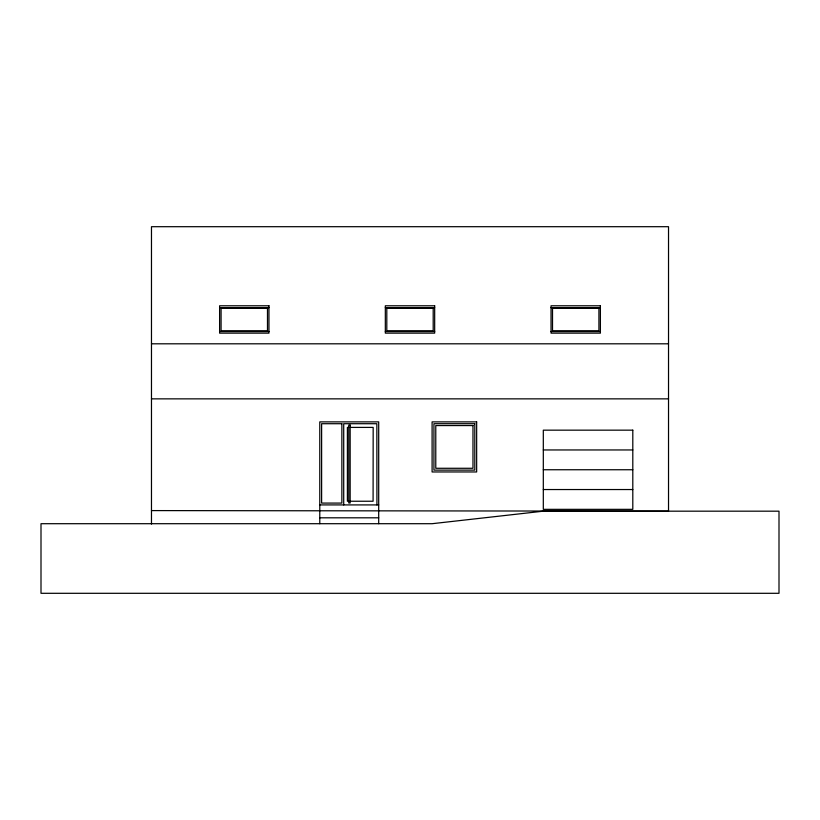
<?xml version="1.0" encoding="UTF-8"?>
<svg xmlns="http://www.w3.org/2000/svg" width="820" height="820" viewBox="0 0 820 820"><rect width="100%" height="100%" fill="white"/><g stroke="black" fill="none" stroke-linecap="round" stroke-linejoin="round"><path stroke-width="1.23" d="M219.606 307.623L268.96 307.623M385.328 307.623L434.672 307.623M551.04 307.623L600.394 307.623M219.606 331.536L268.96 331.536M385.328 331.536L434.672 331.536M551.04 331.536L600.394 331.536M151.474 343.805L668.525 343.805M151.474 398.858L668.525 398.858M348.766 427.404L347.393 427.404L347.393 501.235L348.766 501.235M350.16 427.404L373.172 427.404L373.09 501.235L350.16 501.235M543.311 449.954L632.804 449.954M543.311 469.747L632.804 469.747M543.311 489.54L632.804 489.54M319.779 504.915L378.696 504.915M319.779 517.809L378.696 517.809M151.474 510.593L668.525 511.178L668.525 226.699L151.474 226.699L151.474 524.082M376.933 504.915L376.851 423.714L343.713 423.714L343.713 504.915M378.696 523.703L378.696 421.88L319.779 421.88L319.779 523.703M543.311 511.178L432.099 523.703L41 523.703L41 593.301L779 593.301L779 511.178L543.311 511.178M268.96 305.788L219.606 305.788L219.606 333.135L268.96 333.135L268.96 305.788M434.672 305.788L385.328 305.788L385.328 333.135L434.672 333.135L434.672 305.788M600.394 305.788L551.04 305.788L551.04 333.135L600.394 333.135L600.394 305.788M267.484 308.361L221.082 308.361L221.082 330.808L267.484 330.808L267.484 308.361M433.196 308.361L386.804 308.361L386.804 330.808L433.196 330.808L433.196 308.361M598.918 308.361L552.516 308.361L552.516 330.808L598.918 330.808L598.918 308.361M476.656 421.88L432.099 421.88L432.099 471.961L476.656 471.961L476.656 421.88M341.868 423.714L321.614 423.714L321.614 503.08L341.868 503.08L341.868 423.714M474.811 423.714L433.934 423.714L433.934 470.116L474.811 470.116L474.811 423.714M350.16 425.139L348.766 425.139L348.766 502.988L350.16 502.988L350.16 425.139M472.976 425.559L435.779 425.559L435.779 468.281L472.976 468.281L472.976 425.559M632.804 430.162L543.311 430.162L543.311 509.343L632.804 509.343L632.804 430.162"/></g></svg>
